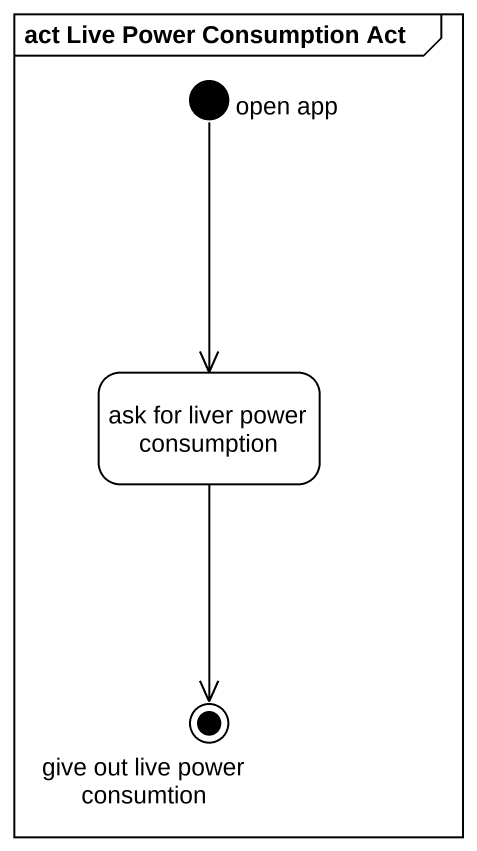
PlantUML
@startuml
mainframe act Live Power Consumption Act
hide empty description
state "open app" as open_app <<start>>
state "ask for liver power consumption" as ask_for_liver_power
state "give out live power consumtion" as give_out_live_power <<end>>
open_app --> ask_for_liver_power
ask_for_liver_power --> give_out_live_power
@enduml
